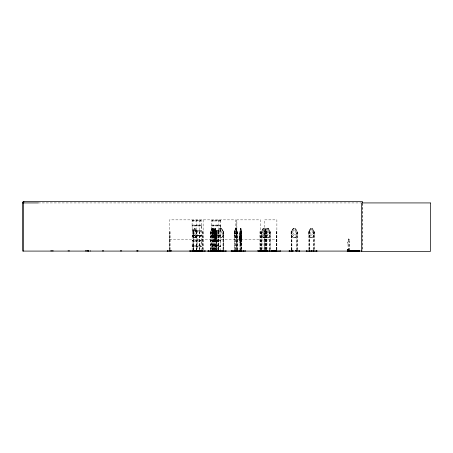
<?xml version="1.0" encoding="UTF-8"?>
<svg xmlns="http://www.w3.org/2000/svg" width="453" height="453" viewBox="0 0 453 453"><rect width="100%" height="100%" fill="white"/><g stroke="black" fill="none" stroke-linecap="round" stroke-linejoin="round"><path stroke-width="0.34" stroke-dasharray="2.27 1.7" d="M192.163 243.459L192.112 245.922M192.163 228.176L192.151 245.685L201.24 245.685L201.319 240.656L192.089 240.611M201.228 243.459L201.234 241.2L192.151 241.228M201.228 228.176L201.319 225.379L192.078 225.356L192.095 220.588M211.664 243.459L211.664 250.769M211.664 228.176L211.574 240.656L220.804 240.639L220.73 243.459M220.73 228.176L220.838 225.475M349.059 250.35L349.24 244.11A1.619 0.855 -90 0 0 349.059 241.562L349.144 241.562A1.619 0.855 -90 0 1 349.325 244.11L349.144 250.35M201.313 240.662L201.319 230.741L192.078 230.719M201.228 250.769L201.302 245.973L192.089 245.996L192.163 250.769M220.821 220.645L211.625 220.549L211.574 225.379L220.838 225.424M220.815 240.634L220.821 230.741L211.591 230.69M220.73 250.769L220.736 241.2L211.653 241.228L211.653 245.685L220.736 245.713M211.653 225.945L220.741 225.945L220.73 230.407L211.653 230.407L211.562 225.401M211.568 240.707L211.664 241.2M212.587 249.699L212.531 231.409M215.073 240.877L214.473 237.797L214.977 231.409M216.206 234.716L215.985 231.404L214.093 228.635L212.225 228.635L211.291 231.659L211.291 233.969L212.542 235.803M240.854 238.187L240.9 238.476L240.888 233.674L240.543 235.566C239.943 228.68 239.96 243.623 240.532 236.472L240.854 238.482M213.51 229.031L212.808 229.031L212.808 234.212L213.465 234.212L214.099 233.012L213.465 229.031M215.43 229.031C216.075 235.979 214.592 235.905 215.254 229.031L215.503 229.031M215.254 232.112C214.592 238.991 216.075 239.065 215.43 232.112L215.181 232.112M240.339 251.087L240.401 231.659L240.826 229.031M240.215 238.454L240.39 235.82L240.843 235.803L241.194 233.969L240.928 228.635M240.401 234.745L240.571 232.112M347.836 249.393L347.853 249.739M348.272 249.654C347.326 249.461 348.657 250.016 348.578 249.393M348.074 249.393C348.561 249.824 348.334 249.62 348.465 249.433M234.841 249.699L234.75 231.659M348.164 249.399L347.836 249.541M212.633 228.635L212.344 249.699M214.83 234.745L215.084 231.715M240.09 249.699L240.13 231.659L240.396 228.635L241.007 228.635M240.13 234.745L240.396 231.715M239.948 238.454L240.215 235.424L240.826 235.424M239.841 238.38L240.283 235.345M214.473 234.716L214.728 234.49L215.158 237.717M241.336 234.688L240.86 231.636M348.323 249.66L348.482 249.371M348.34 249.694L348.046 249.733M212.978 234.212L212.978 229.031M348.612 249.467L347.915 249.371M266.228 231.653L266.964 231.659L266.964 249.699M212.627 237.797L212.1 231.63L212.627 228.555M212.202 249.699L212.18 231.63L212.7 228.555M213.148 237.717L213.674 231.63M213.153 237.797L213.657 234.688M213.233 237.797L213.754 234.716M214.552 237.797L214.552 231.63L215.073 228.555L215.685 228.555L216.189 231.659M214.569 231.608L215.152 228.555M216.189 234.688L215.685 237.797L215.073 237.797L214.552 234.716L215.073 231.636M215.605 237.797L216.109 234.688L215.605 231.636M215.526 240.877L216.126 237.797M216.109 237.768L215.605 240.877L214.999 240.877L214.49 237.768M239.847 237.797L239.847 231.63L240.39 228.555L241.019 228.555L241.562 231.63L241.54 249.699M240.464 228.555L239.943 231.659L239.948 249.699M239.784 234.745L240.311 231.636M240.39 231.636L239.864 234.745L240.39 237.797L241.019 237.797M240.283 244.586L239.682 241.477L239.665 238.425L240.203 235.345L240.832 235.345L241.358 238.454L240.758 235.345M240.928 237.717L241.466 234.688L240.753 229.031M240.939 237.797L241.324 234.473M240.86 240.877L241.483 237.797M241.466 237.768L240.939 240.877L240.311 240.877M240.758 244.586L241.302 238.425M213.057 235.803L213.403 233.969L213.148 228.635M215.509 235.803L215.855 233.969L215.594 228.635M266.624 228.555L268.425 228.555L266.624 237.797L268.425 237.797L270.141 234.716L268.34 237.717M347.587 249.541L348.629 249.563L347.61 249.614M236.194 233.012L235.645 234.212L235.362 231.659L235.645 229.031L235.996 229.031M212.236 231.659L212.842 229.031M263.125 231.659L263.742 229.031L264.399 229.031L264.937 231.659L264.903 234.716L266.681 237.797M201.325 246.206L192.089 246.273M235.509 231.659L234.495 231.63L235.35 228.555L236.285 228.555L237.112 231.659L237.14 234.716L236.285 237.797L235.35 237.797L234.495 234.716L234.569 231.63L234.603 249.699M234.524 231.659L235.424 228.555M236.211 237.797L237.14 234.716M264.994 228.635L263.131 228.635L262.23 231.659L262.23 233.969L263.425 235.803L264.637 235.803L265.854 233.969L265.854 231.659L264.943 228.635M221.664 228.635L219.75 228.635L218.816 231.659L218.816 233.969L220.067 235.803M295.294 228.635L293.21 228.635L292.191 231.659L292.191 233.969L293.561 235.803L294.92 235.803L296.262 233.969L296.262 231.659L295.248 228.635M192.1 225.334L192.151 230.407L201.24 230.407L201.24 225.945L192.151 225.945M193.199 231.659L194.28 228.555M195.328 237.717L196.534 234.716M195.345 237.797L196.5 234.688M201.279 240.99L192.078 240.894M212.525 231.653L212.1 231.63M195.147 235.803L195.872 233.969L195.328 228.635M201.313 225.639L192.1 225.662M220.815 230.973L211.591 230.996M201.302 231.024L192.1 231.019M220.804 246.302L211.591 246.273M200.079 221.013L200.877 221.013M200.079 236.29L200.877 236.29M219.58 221.013L220.379 221.013M219.58 236.29L220.379 236.29M264.937 233.012L264.348 234.212L263.742 234.212L263.125 233.012M265.685 249.699L265.685 231.659L264.903 231.63L266.681 228.555M264.96 231.659L266.709 228.635M310.622 237.797L308.799 234.716L308.799 231.63L310.571 228.555L312.423 228.555M308.929 249.699L308.855 231.63L310.622 228.555M308.912 231.659L310.65 228.635M314.133 234.688L312.338 237.717L310.599 237.717M312.366 237.797L314.189 234.716L314.189 231.63L312.366 228.555M193.437 231.659L193.431 249.699M263.153 237.797L261.256 234.716L261.256 231.63L263.153 228.555M263.182 228.635L261.313 231.659L261.37 251.087M264.971 237.797L266.811 234.688L266.76 231.659L264.971 228.555L263.102 228.555L263.102 237.797L265.022 237.797L266.868 234.716L266.868 231.63L265.022 228.555L265.045 249.699M212.247 237.797L210.294 234.716L210.294 231.63L212.247 228.555M212.276 228.635L210.407 231.659L210.424 249.699M221.664 237.717L219.75 237.717L217.882 234.688L217.819 231.63L219.722 228.555L221.698 228.555M214.127 237.797L216.013 234.688L215.328 231.591M217.882 231.659L219.767 228.555M216.075 234.716L214.173 237.797L212.197 237.797M219.801 228.635L217.933 231.659L217.95 249.699M221.647 237.797L223.533 234.688L223.595 231.63L221.647 228.555M192.587 221.013L193.997 221.013M192.587 236.29L193.997 236.29M212.089 221.013L213.499 221.013M212.089 236.29L213.499 236.29M213.788 235.803L215.022 233.969M291.234 249.699L291.217 231.659L293.221 228.555M291.217 231.659L293.255 228.635M295.248 237.717L297.332 234.688L297.4 231.63L295.322 228.555L293.182 228.555L291.109 231.63L291.109 234.716L293.182 237.797L295.322 237.797L297.287 234.688M192.078 220.577L201.245 220.724M201.313 225.356L201.268 220.741M192.163 235.809L201.342 235.707L192.146 235.611L192.146 236.024M201.223 235.837L192.146 236.013M220.792 220.56L220.815 225.356M220.724 235.837L211.557 235.685L211.647 236.024L220.815 235.996M192.163 235.786L201.245 235.798M218.459 249.699L218.386 231.392M223.006 249.699L222.978 231.392M201.223 221.019L192.168 221.019M201.223 236.296L192.18 236.29M220.724 221.019L211.67 221.019M220.724 236.279L211.681 236.29M291.789 231.642L291.794 249.699M211.625 220.549L220.815 220.719M220.73 235.786L211.63 235.798L221.313 235.803L222.542 233.969L222.542 231.659L221.619 228.635L223.533 231.659L223.522 249.699M214.558 231.653L216.432 231.659L216.432 249.699M309.371 231.653L309.41 249.699M210.905 231.653L210.939 249.699M348.012 249.399L348.544 249.461M269.575 231.421L270.265 231.659L270.265 249.699M223.001 231.659L223.68 231.659L223.68 249.699M38.216 202.927L360.911 202.927M192.168 220.56L201.245 220.566M192.151 225.05L201.24 225.05M211.653 225.05L220.741 225.05M211.591 225.634L220.804 225.634M212.197 228.555L214.173 228.555M195.402 228.635L194.229 228.635L193.674 231.659L193.674 233.969L194.416 235.803M215.673 228.635L215.084 228.635L214.83 231.659L214.79 249.699M236.273 228.635L235.362 228.635L234.948 231.659L234.948 233.969L235.498 235.803L236.058 235.803L236.619 233.969L236.2 228.635M268.397 228.635L266.653 228.635L265.815 231.659L265.815 233.969L266.925 235.803L268.051 235.803L269.19 233.969L269.19 231.659L268.34 228.635L270.084 231.659M312.394 228.635L310.599 228.635L309.727 231.659L309.727 233.969L310.894 235.803L312.055 235.803L313.199 233.969L313.199 231.659L312.338 228.635L314.076 231.659M195.028 229.031L194.592 229.031L194.235 231.659L194.592 234.212L194.954 234.212L195.328 233.012L194.954 229.031M221.036 229.031L220.362 229.031L219.756 231.659L219.756 233.012L220.362 234.212L220.985 234.212L221.619 233.012L220.985 229.031M267.842 229.031L267.225 229.031L266.647 231.659L266.647 233.012L267.225 234.212L267.785 234.212L268.335 233.012L267.785 229.031M311.806 229.031L311.171 229.031L310.605 231.659L310.605 233.012L311.171 234.212L311.749 234.212L312.338 233.012L311.749 229.031M192.151 231.307L201.24 231.307M220.741 231.307L211.653 231.256M213.522 231.392L213.98 231.659L213.98 249.699M241.307 231.392L241.783 231.659L241.783 249.699M264.003 231.591L264.059 249.688M269.575 231.63L269.62 249.699M199.49 231.659L199.875 231.659L199.875 249.688M203.131 231.659L202.434 231.659L202.434 249.688M210.294 231.63L211.098 231.659L211.098 251.087M217.819 231.63L218.618 231.659L218.618 251.087M236.268 231.659L236.013 249.688M239.847 231.63L240.939 231.636L240.753 234.212L240.401 233.012M260.543 231.659L259.937 231.659L259.937 249.688M261.256 231.63L262.032 231.659L262.032 249.699M264.059 231.659L264.507 231.659L264.507 249.688M276.885 231.659L276.432 231.659L276.432 249.688M308.799 231.63L309.58 231.659L309.58 251.087M240.492 232.112L240.934 234.745L240.753 237.293L240.401 236.098M239.994 234.473L239.767 237.797L240.396 240.798M195.419 237.797L194.212 237.797L193.091 234.716L194.297 237.717M212.1 234.716L212.7 237.797M217.933 234.688L219.767 237.797M223.488 234.688L221.698 237.797L219.722 237.797M234.597 234.688L235.424 237.797M264.903 234.716L266.709 237.717M308.799 234.716L310.65 237.717M194.229 237.717L195.402 237.717M212.225 237.717L214.144 237.717M215.084 237.717L215.673 237.717M235.362 237.717L236.273 237.717M240.396 237.717L241.007 237.717M264.994 237.717L263.131 237.717L261.313 234.688M266.653 237.717L268.397 237.717M293.21 237.717L295.294 237.717M310.571 237.797L312.423 237.797M239.665 238.425L240.294 244.507M348.634 239.003L348.719 239.003A0.81 0.425 -90 0 1 349.144 239.813L349.059 239.813A0.81 0.425 -90 0 0 348.634 239.003A0.81 0.425 -90 0 0 348.21 239.813L348.21 241.562A1.619 0.855 -90 0 0 348.029 244.11L348.21 250.35M169.484 239.28L235.509 239.28M236.891 239.28L260.543 239.28M264.297 239.28L276.885 239.28M348.21 239.813L348.295 239.813A0.81 0.425 -90 0 1 348.719 239.003M192.151 240.328L201.24 240.328M211.653 240.328L220.741 240.328M211.591 240.917L220.804 240.917M348.21 241.562L348.295 239.813M348.029 244.11L348.119 244.11A1.619 0.855 -90 0 1 348.295 241.562M240.215 244.507L240.826 244.507M240.203 244.586L240.832 244.586L241.358 241.477L241.279 238.454M211.591 245.996L220.804 245.996M192.151 246.585L201.24 246.585M220.741 246.585L211.653 246.562M347.264 250.028L349.682 250.028L349.682 250.871M313.606 231.421L314.291 231.659L314.291 249.699M196.126 231.421L197.315 231.659L197.315 249.688M295.282 228.555L297.332 231.659L297.315 249.699M293.221 237.797L291.109 234.716L291.149 231.63L291.925 231.659L291.925 251.087M214.127 228.555L216.075 231.63L216.16 249.699L216.206 231.63M212.276 237.717L210.356 234.688L210.345 231.63M268.369 228.555L270.141 231.63L270.084 251.087M212.842 234.212L212.236 233.012L212.242 231.613M220.804 230.69L220.73 230.407M201.313 230.719L201.228 230.407M196.534 231.63L195.419 228.555L194.212 228.555L193.131 231.659L193.21 249.699M195.345 228.555L196.5 231.659L196.494 249.699M193.131 234.688L194.28 237.797M214.093 228.635L215.022 231.659L215.039 249.699M236.211 228.555L237.038 231.659L237.112 251.087M240.13 233.969L240.486 235.803M240.13 237.055L240.486 238.884L240.843 238.884L241.194 237.055L240.928 231.715M239.948 240.764L240.305 242.593L240.662 242.593L241.013 240.764L240.747 235.424M214.83 233.969L215.169 235.803M214.83 237.055L215.169 238.884L215.509 238.884L215.855 237.055L215.594 231.715M212.378 233.969L212.717 235.803M240.939 228.555L241.54 231.659M239.943 234.688L240.464 237.797M239.784 237.768L240.39 240.877M215.605 228.555L216.109 231.659L216.041 249.699M214.569 234.688L215.152 237.797M213.233 228.555L213.754 231.63L213.731 249.699M213.153 228.555L213.737 231.659M240.215 239.807L240.566 241.002L240.566 235.82M235.922 229.031L236.194 231.659M215.486 249.699L215.351 231.562M348.119 244.11L348.295 250.35M362.694 203.624L362.694 251.087M362.417 202.927L362.417 251.087M349.059 239.813L349.144 241.562M348.402 250.028L348.402 250.871M348.198 250.232L348.198 249.286L347.711 249.286L347.711 250.232M348.102 249.286L348.102 250.232M347.808 249.286L347.808 250.232M314.133 231.63L314.122 249.699M313.816 231.659L313.816 249.699M313.578 231.421L313.64 249.699M309.105 231.659L309.105 249.699M297.451 249.699L297.451 231.659L296.738 231.421L296.755 249.699M296.891 231.659L296.891 249.699M291.364 231.659L291.364 249.699M276.885 249.688L276.885 219.858L264.297 219.858L264.297 249.688M276.675 231.659L276.675 249.688M276.641 231.659L276.641 249.688M270.033 231.659L270.033 234.688M269.801 231.659L269.801 249.699M266.817 231.63L266.8 249.699M266.466 231.659L266.466 249.699M266.324 231.404L266.302 249.699M265.469 231.404L265.509 251.087M265.22 231.659L265.22 249.699M261.862 231.404L261.868 251.087M261.528 231.659L261.528 249.699M260.543 249.688L260.543 219.858L236.891 219.858L236.874 249.699M260.345 231.659L260.345 249.688M260.141 231.659L260.141 249.688M241.636 231.659L241.636 249.699M241.466 231.659L241.392 249.699M240.192 231.659L240.192 249.699M237.338 249.699L237.338 231.659L236.693 231.659L236.693 249.688M237.293 231.659L237.293 249.688M236.262 219.858L236.262 249.688M235.509 249.688L235.509 219.858L169.484 219.858L169.484 249.688M235.073 231.659L235.073 249.699M223.165 231.659L223.165 249.699M218.255 219.858L218.323 249.688M218.108 231.659L218.108 249.699M218.006 231.659L218.006 249.688M216.291 231.659L216.291 251.087M215.645 231.659L215.645 249.699M214.898 231.659L214.898 249.699M214.631 231.63L214.648 249.699M213.839 231.659L213.839 251.087M213.59 231.659L213.59 249.699M212.446 231.659L212.446 249.699M210.583 231.659L210.583 249.699M203.131 219.858L203.131 249.688M203.001 231.659L203.001 249.688M202.565 231.659L202.565 249.688M199.807 231.659L199.807 249.688M199.49 219.858L199.558 249.688M196.659 219.858L196.715 249.699M196.426 231.659L196.415 249.699M196.189 231.659L196.189 249.699M193.737 251.087L193.737 231.659L193.091 231.63L193.091 234.716M193.51 231.659L193.51 249.699M170.051 249.688L170.051 231.659L169.354 231.659L169.354 249.688M169.92 231.659L169.92 249.688M215.639 238.363L215.26 236.472C214.745 243.606 214.677 228.652 215.249 235.566L215.6 233.674L215.639 238.363M293.884 229.031L293.221 233.012L293.884 234.212L294.563 234.212L295.254 233.012L295.254 231.659L294.563 229.031L293.884 229.031M192.168 235.486L201.228 235.492L192.18 235.492M211.67 235.486L220.73 235.492L211.681 235.492"/><path stroke-width="0.68" d="M232.491 251.07L232.491 250.685M239.779 251.024L239.779 250.685M208.737 251.024L208.748 250.685M211.115 251.07L211.155 250.583M211.189 251.024L211.2 250.685M218.301 251.024L218.318 250.685M236.489 251.024L236.5 250.685M260.679 251.024L260.702 250.685M231.143 251.087L245.243 251.024M238.085 251.024L238.108 250.685M196.347 251.036L196.381 250.583M306.166 251.087L311.387 251.036M207.859 251.087L220.741 251.058M212.429 251.036L212.361 250.583M212.667 251.024L212.604 250.583M215.645 251.024L215.583 250.583M288.986 251.087L293.051 251.036M167.163 251.087L171.149 250.719M196.155 251.07L196.075 250.481M359.399 251.075L359.722 250.871L347.162 251.064L359.818 251.064L359.722 250.702M347.36 251.075L347.264 250.871M348.272 250.968L348.629 251.075M358.442 250.702L358.629 251.075M231.251 251.036L231.268 250.719M189.881 251.036L201.24 251.058M190.005 251.036L190.028 250.719L190.05 251.087M196.472 251.036L196.523 250.685M198.488 251.036L198.51 250.719L198.533 251.087M347.281 250.968L359.733 250.968M258.957 251.036L258.991 250.719M263.674 251.036L263.714 250.719L263.748 251.087M208.091 251.036L208.131 250.719L208.17 251.087M220.164 251.036L220.203 250.719M289.246 251.036L289.291 250.719M167.423 251.036L167.468 250.719M24.066 202.015L22.65 202.015L22.65 251.087L361.709 251.087M22.65 202.927L38.188 202.927M192.163 250.769L201.228 250.769M211.664 250.769L220.73 250.769M192.146 250.9L201.245 250.888M211.647 250.9L220.753 250.888M226.251 251.07L221.466 251.036M273.091 251.07L257.678 251.036L257.615 250.685M280.367 251.07L273.465 251.087M295.588 250.719L299.693 251.07M311.766 251.087L311.766 250.685L311.8 250.985L317.055 251.07M235.934 251.036L236.002 250.583M235.713 251.036L235.662 250.719M205.294 251.036L201.375 251.036M218.703 251.036L218.68 250.583M218.465 251.024L218.522 250.583M269.376 251.036L269.342 250.719L269.303 251.087M264.66 251.036L264.62 250.719M316.834 251.036L316.8 250.719M272.853 251.024L272.808 250.685M263.408 251.024L263.397 250.719L263.363 251.087M219.331 251.036L219.303 250.719L219.28 251.087M199.903 251.024L199.915 250.583M193.578 251.036L193.544 250.583M219.892 251.024L219.881 250.685M212.78 251.024L212.717 250.685M362.417 202.927L362.417 201.506L23.448 201.506L23.448 251.087M316.76 250.685L316.76 251.087M313.759 250.583L313.759 251.087M313.589 250.583L313.589 251.087M311.46 250.685L311.46 251.087M309.637 250.583L309.637 251.087M309.461 250.583L309.461 251.087M306.46 250.685L306.46 251.087M299.348 250.685L299.348 251.087M296.823 250.583L296.823 251.087M296.692 250.583L296.692 251.087M295.543 250.685L295.543 251.087M293.136 250.685L293.136 251.087M291.992 250.583L291.992 251.087M291.862 250.583L291.862 251.087M289.331 250.685L289.331 251.087M280.243 250.685L280.243 251.087M276.647 250.583L276.647 251.087M276.409 250.583L276.409 251.087M275.481 250.685L275.481 251.087M275.311 250.685L275.311 251.087M274.852 250.685L274.852 251.087M274.348 250.685L274.348 251.087M274.229 250.685L274.229 251.087M273.827 250.685L273.827 251.087M273.335 250.685L273.335 251.087M273.227 250.685L273.267 251.087M272.927 250.685L272.927 251.087M272.553 250.685L272.553 251.087M272.191 250.685L272.168 251.087M271.783 250.685L271.783 251.087M271.755 250.685L271.755 251.087M271.636 250.685L271.636 251.087M271.46 250.685L271.46 251.087M269.745 250.583L269.745 251.087M269.569 250.583L269.569 251.087M266.409 250.583L266.409 251.087M266.245 250.583L266.245 251.087M265.741 250.583L265.741 251.087M265.56 250.583L265.56 251.087M264.529 250.583L264.58 251.087M264.292 250.583L264.292 251.087M262.502 250.685L262.502 251.087M262.089 250.583L262.089 251.087M261.925 250.583L261.925 251.087M260.09 250.583L260.09 251.087M259.892 250.583L259.892 251.087M259.031 250.685L259.031 251.087M245.232 250.685L245.232 251.087M243.601 250.685L243.601 251.087M241.619 250.583L241.619 251.087M241.375 250.583L241.375 251.087M240.662 250.685L240.662 251.087M240.356 250.583L240.356 251.087M240.107 250.583L240.107 251.087M239.62 250.685L239.62 251.087M237.338 250.583L237.338 251.087M236.845 250.583L236.845 251.087M236.256 250.583L236.268 251.087M235.588 250.481L235.588 251.087M235.503 250.481L235.503 251.087M235.101 250.583L235.101 251.087M234.779 250.583L234.864 251.087M233.839 250.685L233.867 251.087M231.285 250.685L231.285 251.087M225.934 250.685L225.934 251.087M223.108 250.583L223.108 251.087M222.95 250.583L222.95 251.087M221.387 250.685L221.387 251.087M220.237 250.685L220.237 251.087M218.408 250.685L218.408 251.087M217.972 250.583L217.904 251.087M217.429 250.685L217.429 251.087M217.372 250.685L217.372 251.087M216.274 250.583L216.274 251.087M216.024 250.583L216.024 251.087M215.866 250.685L215.866 251.087M215.696 250.685L215.696 251.087M215.43 250.583L215.43 251.087M215.056 250.583L215.056 251.087M214.807 250.583L214.807 251.087M213.822 250.583L213.867 251.087M213.578 250.583L213.578 251.087M210.996 250.583L210.996 251.087M210.317 250.685L210.317 251.087M204.971 250.685L204.971 251.087M202.497 250.583L202.497 251.087M202.372 250.583L202.372 251.087M201.291 250.685L201.291 251.087M200.441 250.685L200.441 251.087M199.847 250.583L199.847 251.087M197.389 250.583L197.389 251.087M196.557 250.685L196.602 251.087M193.771 250.583L193.771 251.087M193.403 250.685L193.403 251.087M171.194 250.685L171.194 251.087M170.113 250.583L170.113 251.087M169.988 250.583L169.988 251.087M167.508 250.685L167.508 251.087M137.854 250.481L137.854 251.087M137.769 250.481L137.769 251.087M136.857 250.481L136.857 251.087M121.687 250.481L121.687 251.087M120.685 250.481L120.685 251.087M103.516 250.481L103.516 251.087M102.514 250.481L102.514 251.087M90.226 250.685L90.226 251.087M88.714 250.685L88.714 251.087M88.329 250.685L88.329 251.087M87.922 250.685L87.922 251.087M87.344 250.481L87.344 251.087M86.342 250.481L86.381 251.087M85.34 250.481L85.34 251.087M69.173 250.481L69.173 251.087M68.171 250.481L68.171 251.087M53.001 250.481L53.001 251.087M51.999 250.481L51.999 251.087M50.996 250.481L50.996 251.087M430.35 202.927L361.619 202.927L361.619 251.494L430.35 251.494L430.35 202.927M267.655 251.087L267.655 250.685L267.61 251.087M237.14 251.087L237.14 250.583L237.083 251.087"/></g></svg>
